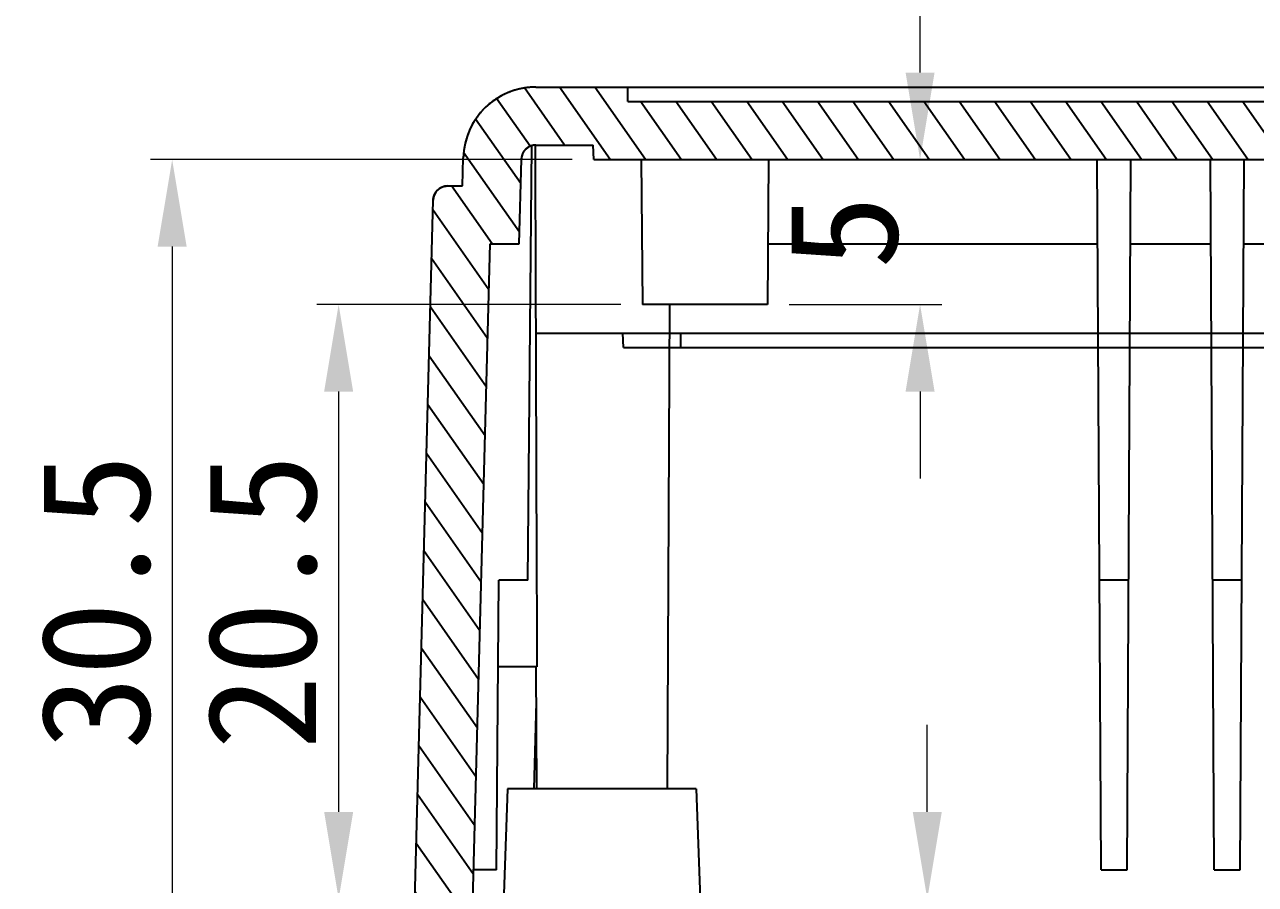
# Model space of a CAD drawing. Header units: millimetres. Extents: x 1690 to 2009, y -242 to -21.
# Drawn here: x 1718.27 to 1760.69, y -120.98 to -91.32 of the extents above; entities that cross this region are included whole.
import ezdxf

# ---------------------------------------------------------------- set-up
doc = ezdxf.new("R2010")
doc.units = ezdxf.units.MM
doc.layers.add('dim', color=3, linetype='Continuous', lineweight=9)
doc.styles.add('宋体', font='SimSun.ttf')
doc.dimstyles.new('YanXiu', dxfattribs={"dimscale": 1.5, "dimtxt": 2.5, "dimasz": 2.2, "dimexe": 0.65, "dimexo": 0.65, "dimgap": 0.5, "dimtad": 1, "dimdsep": 46, "dimtxsty": '宋体', "dimcen": 0, "dimclrd": 3, "dimclre": 3, "dimclrt": 3, "dimazin": 2, "dimtfac": 1, "dimtofl": 0, "dimtmove": 0, "dimatfit": 3, "dimfxl": 1, "dimlwd": 5, "dimlwe": 5, "dimarcsym": 0})

# ---------------------------------------------------------------- blocks, each defined once
blk = doc.blocks.new('*D10')
at = {"layer": 'Defpoints', "color": 0}
for p in [(1737.891, -95.977), (1723.358, -126.477), (1733.715, -126.477)]:
    blk.add_point(p, dxfattribs=at)
at = {"layer": 'dim', "color": 3, "lineweight": 5}
for p, q in [((1737.142, -95.977), (1722.609, -95.977)), ((1723.358, -98.977), (1723.358, -123.477)), ((1732.965, -126.477), (1722.609, -126.477))]:
    blk.add_line(p, q, dxfattribs=at)
at = {"layer": 'dim', "color": 3}
for points in [[(1722.858, -98.977), (1723.858, -98.977), (1723.358, -95.977)], [(1722.858, -123.477), (1723.858, -123.477), (1723.358, -126.477)]]:
    blk.add_solid(points, dxfattribs=at)
at = {"layer": 'dim', "color": 3, "insert": (1720.734, -111.227), "char_height": 3.75, "attachment_point": 5, "rotation": 90, "style": '宋体'}
blk.add_mtext('30.5', dxfattribs=at)
blk = doc.blocks.new('*D15')
at = {"layer": 'Defpoints', "color": 0}
for p in [(1743.87, -121.477), (1743.914, -126.477), (1749.382, -126.477)]:
    blk.add_point(p, dxfattribs=at)
at = {"layer": 'dim', "color": 3, "lineweight": 5}
for p, q in [((1749.382, -118.477), (1749.382, -115.477)), ((1744.62, -121.477), (1750.132, -121.477)), ((1744.663, -126.477), (1750.132, -126.477)), ((1749.382, -129.477), (1749.382, -132.477))]:
    blk.add_line(p, q, dxfattribs=at)
at = {"layer": 'dim', "color": 3}
for points in [[(1748.882, -118.477), (1749.882, -118.477), (1749.382, -121.477)], [(1748.882, -129.477), (1749.882, -129.477), (1749.382, -126.477)]]:
    blk.add_solid(points, dxfattribs=at)
at = {"layer": 'dim', "color": 3, "insert": (1746.758, -123.977), "char_height": 3.75, "attachment_point": 5, "rotation": 90, "style": '宋体'}
blk.add_mtext('5', dxfattribs=at)
blk = doc.blocks.new('*D16')
at = {"layer": 'Defpoints', "color": 0}
for p in [(1743.87, -95.977), (1749.134, -95.977), (1743.87, -100.977)]:
    blk.add_point(p, dxfattribs=at)
at = {"layer": 'dim', "color": 3, "lineweight": 5}
for p, q in [((1749.134, -92.977), (1749.134, -89.977)), ((1744.62, -95.977), (1749.884, -95.977)), ((1744.62, -100.977), (1749.884, -100.977)), ((1749.134, -103.977), (1749.134, -106.977))]:
    blk.add_line(p, q, dxfattribs=at)
at = {"layer": 'dim', "color": 3}
for points in [[(1748.634, -92.977), (1749.634, -92.977), (1749.134, -95.977)], [(1748.634, -103.977), (1749.634, -103.977), (1749.134, -100.977)]]:
    blk.add_solid(points, dxfattribs=at)
at = {"layer": 'dim', "color": 3, "insert": (1746.509, -98.477), "char_height": 3.75, "attachment_point": 5, "rotation": 90, "style": '宋体'}
blk.add_mtext('5', dxfattribs=at)
blk = doc.blocks.new('*D17')
at = {"layer": 'Defpoints', "color": 0}
for p in [(1739.57, -100.977), (1729.096, -121.477), (1739.57, -121.477)]:
    blk.add_point(p, dxfattribs=at)
at = {"layer": 'dim', "color": 3, "lineweight": 5}
for p, q in [((1738.82, -100.977), (1728.346, -100.977)), ((1729.096, -103.977), (1729.096, -118.477)), ((1738.82, -121.477), (1728.346, -121.477))]:
    blk.add_line(p, q, dxfattribs=at)
at = {"layer": 'dim', "color": 3}
for points in [[(1728.596, -103.977), (1729.596, -103.977), (1729.096, -100.977)], [(1728.596, -118.477), (1729.596, -118.477), (1729.096, -121.477)]]:
    blk.add_solid(points, dxfattribs=at)
at = {"layer": 'dim', "color": 3, "insert": (1726.471, -111.227), "char_height": 3.75, "attachment_point": 5, "rotation": 90, "style": '宋体'}
blk.add_mtext('20.5', dxfattribs=at)

msp = doc.modelspace()

# ---------------------------------------------------------------- hatches: boundary and pattern name
at = {"linetype": 'Continuous'}
h = msp.add_hatch(dxfattribs=at)
h.set_pattern_fill('2', color=2, angle=125, style=0, pattern_type=0)
h.set_pattern_definition([(125, (1654.1227, -270.1818), (-0.819152, -0.5735764), [])])
edge = h.paths.add_edge_path()
edge.add_line((1731.67, -123.477), (1732.471, -123.477))
edge.add_line((1731.67, -123.477), (1732.354, -97.372))
edge.add_spline(control_points=[(1732.354, -97.372), (1732.361, -97.086), (1732.567, -96.886), (1732.854, -96.886)], knot_values=[0, 0, 0, 0, 1, 1, 1, 1], weights=[1, 0.810868, 0.810868, 1], degree=3, periodic=0)
edge.add_line((1732.854, -96.886), (1733.367, -96.886))
edge.add_line((1733.367, -96.886), (1733.392, -95.912))
edge.add_spline(control_points=[(1735.891, -93.477), (1734.457, -93.477), (1733.43, -94.478), (1733.392, -95.912)], knot_values=[0, 0, 0, 0, 1, 1, 1, 1], weights=[1, 0.810868, 0.810868, 1], degree=3, periodic=0)
edge.add_line((1735.891, -93.477), (1738.891, -93.477))
edge.add_line((1738.918, -93.977), (1738.891, -93.477))
edge.add_line((1738.918, -93.977), (1806.423, -93.977))
edge.add_line((1806.423, -93.977), (1806.449, -93.477))
edge.add_line((1806.449, -93.477), (1809.449, -93.477))
edge.add_spline(control_points=[(1809.449, -93.477), (1810.883, -93.477), (1811.91, -94.478), (1811.948, -95.912)], knot_values=[0, 0, 0, 0, 1, 1, 1, 1], weights=[1, 0.810868, 0.810868, 1], degree=3, periodic=0)
edge.add_line((1811.973, -96.886), (1811.948, -95.912))
edge.add_line((1811.973, -96.886), (1812.487, -96.886))
edge.add_spline(control_points=[(1812.987, -97.372), (1812.979, -97.086), (1812.774, -96.886), (1812.487, -96.886)], knot_values=[0, 0, 0, 0, 1, 1, 1, 1], weights=[1, 0.810868, 0.810868, 1], degree=3, periodic=0)
edge.add_line((1813.67, -123.477), (1812.987, -97.372))
edge.add_line((1812.869, -123.477), (1813.67, -123.477))
edge.add_line((1812.869, -123.477), (1812.8, -125.477))
edge.add_line((1811.722, -125.477), (1812.8, -125.477))
edge.add_line((1811.722, -125.477), (1811.025, -98.886))
edge.add_line((1810.025, -98.886), (1811.025, -98.886))
edge.add_line((1810.025, -98.886), (1809.949, -95.964))
edge.add_spline(control_points=[(1809.449, -95.477), (1809.736, -95.477), (1809.941, -95.677), (1809.949, -95.964)], knot_values=[0, 0, 0, 0, 1, 1, 1, 1], weights=[1, 0.810868, 0.810868, 1], degree=3, periodic=0)
edge.add_line((1807.475, -95.477), (1809.449, -95.477))
edge.add_line((1807.449, -95.977), (1807.475, -95.477))
edge.add_line((1737.891, -95.977), (1807.449, -95.977))
edge.add_line((1737.891, -95.977), (1737.865, -95.477))
edge.add_line((1735.891, -95.477), (1737.865, -95.477))
edge.add_spline(control_points=[(1735.891, -95.477), (1735.605, -95.477), (1735.399, -95.677), (1735.392, -95.964)], knot_values=[0, 0, 0, 0, 1, 1, 1, 1], weights=[1, 0.810868, 0.810868, 1], degree=3, periodic=0)
edge.add_line((1735.315, -98.886), (1735.392, -95.964))
edge.add_line((1734.315, -98.886), (1735.315, -98.886))
edge.add_line((1733.618, -125.477), (1734.315, -98.886))
edge.add_line((1732.541, -125.477), (1733.618, -125.477))
edge.add_line((1732.471, -123.477), (1732.541, -125.477))

# ---------------------------------------------------------------- linework, layer by layer
for p, q in [((1735.891, -93.477), (1809.449, -93.477)), ((1739.067, -93.977), (1739.067, -93.477)), ((1739.067, -93.977), (1805.417, -93.977))]:
    msp.add_line(p, q)
at = {"color": 7, "linetype": 'Continuous'}
for p, q in [((1735.618, -110.477), (1735.749, -95.498)), ((1735.891, -95.477), (1737.865, -95.477)), ((1735.891, -95.477), (1737.865, -95.477)), ((1737.891, -95.977), (1737.865, -95.477)), ((1737.891, -95.977), (1737.865, -95.477)), ((1733.367, -96.886), (1733.392, -95.912)), ((1733.367, -96.886), (1733.392, -95.912)), ((1735.315, -98.886), (1735.392, -95.964)), ((1735.315, -98.886), (1735.392, -95.964)), ((1737.891, -95.977), (1807.449, -95.977)), ((1737.891, -95.977), (1807.449, -95.977)), ((1739.526, -95.977), (1739.57, -100.977)), ((1743.914, -95.977), (1743.87, -100.977)), ((1755.37, -120.477), (1755.242, -95.977)), ((1756.27, -120.477), (1756.398, -95.977)), ((1759.27, -120.477), (1759.142, -95.977)), ((1760.17, -120.477), (1760.298, -95.977)), ((1732.854, -96.886), (1733.367, -96.886)), ((1732.854, -96.886), (1733.367, -96.886)), ((1731.67, -123.477), (1732.354, -97.372)), ((1731.67, -123.477), (1732.354, -97.372)), ((1733.618, -125.477), (1734.315, -98.886)), ((1733.618, -125.477), (1734.315, -98.886)), ((1734.315, -98.886), (1735.315, -98.886)), ((1734.315, -98.886), (1735.315, -98.886)), ((1743.888, -98.886), (1755.257, -98.886)), ((1756.383, -98.886), (1759.157, -98.886)), ((1760.283, -98.886), (1770.502, -98.886)), ((1743.87, -100.977), (1739.57, -100.977)), ((1740.424, -117.677), (1740.512, -100.977)), ((1735.891, -101.96), (1809.449, -101.96)), ((1735.891, -101.96), (1738.891, -101.96)), ((1738.918, -102.46), (1738.891, -101.96)), ((1738.918, -102.46), (1738.891, -101.96)), ((1740.891, -102.46), (1740.891, -101.96)), ((1738.918, -102.46), (1806.423, -102.46)), ((1738.918, -102.46), (1806.423, -102.46)), ((1734.531, -120.477), (1734.618, -110.477)), ((1735.618, -110.477), (1734.618, -110.477)), ((1756.322, -110.477), (1755.318, -110.477)), ((1760.222, -110.477), (1759.218, -110.477)), ((1735.929, -113.477), (1734.592, -113.477)), ((1735.894, -113.477), (1735.916, -117.677)), ((1735.9, -114.688), (1735.822, -117.677)), ((1734.92, -117.677), (1734.7, -123.977)), ((1741.42, -117.677), (1734.92, -117.677)), ((1741.42, -117.677), (1741.553, -121.477)), ((1734.531, -120.477), (1733.749, -120.477)), ((1755.37, -120.477), (1756.27, -120.477)), ((1759.27, -120.477), (1760.17, -120.477))]:
    msp.add_line(p, q, dxfattribs=at)
for centre, radius in [((1735.891, -95.977), 2.5), ((1735.891, -95.977), 0.5), ((1732.854, -97.386), 0.5)]:
    msp.add_arc(centre, radius, 90, 178.5, dxfattribs=at)
msp.add_ellipse((1738.17, 59.421), major_axis=(0, 364.561), ratio=0.006982, start_param=-4.273489, end_param=-4.218263, dxfattribs=at)
for points, start_tangent, end_tangent in [([(1735.891, -93.477), (1735.864, -93.477), (1735.837, -93.478), (1735.809, -93.479), (1735.781, -93.48), (1735.754, -93.481), (1735.726, -93.483), (1735.698, -93.485), (1735.67, -93.487), (1735.642, -93.49), (1735.614, -93.493), (1735.585, -93.496), (1735.557, -93.5), (1735.529, -93.504), (1735.5, -93.508), (1735.472, -93.513), (1735.443, -93.518), (1735.414, -93.523), (1735.386, -93.529), (1735.357, -93.535), (1735.328, -93.541), (1735.3, -93.548), (1735.271, -93.555), (1735.242, -93.563), (1735.213, -93.571), (1735.185, -93.579), (1735.156, -93.588), (1735.127, -93.597), (1735.099, -93.606), (1735.07, -93.616), (1735.042, -93.626), (1735.013, -93.637), (1734.985, -93.647), (1734.956, -93.659), (1734.928, -93.67), (1734.9, -93.682), (1734.871, -93.695), (1734.843, -93.707), (1734.815, -93.721), (1734.788, -93.734), (1734.76, -93.748), (1734.732, -93.762), (1734.705, -93.777), (1734.677, -93.792), (1734.65, -93.807), (1734.623, -93.823), (1734.596, -93.839), (1734.569, -93.855), (1734.543, -93.872), (1734.517, -93.889), (1734.49, -93.907), (1734.464, -93.924), (1734.439, -93.943), (1734.413, -93.961), (1734.388, -93.98), (1734.362, -93.999), (1734.337, -94.019), (1734.313, -94.039), (1734.288, -94.059), (1734.264, -94.079), (1734.24, -94.1), (1734.216, -94.121), (1734.193, -94.143), (1734.17, -94.164), (1734.147, -94.186), (1734.124, -94.209), (1734.102, -94.231), (1734.08, -94.254), (1734.058, -94.277), (1734.037, -94.301), (1734.016, -94.324), (1733.995, -94.348), (1733.974, -94.372), (1733.954, -94.397), (1733.934, -94.422), (1733.915, -94.446), (1733.896, -94.472), (1733.877, -94.497), (1733.858, -94.522), (1733.84, -94.548), (1733.822, -94.574), (1733.805, -94.6), (1733.788, -94.626), (1733.771, -94.653), (1733.755, -94.68), (1733.739, -94.706), (1733.723, -94.733), (1733.708, -94.76), (1733.693, -94.788), (1733.678, -94.815), (1733.664, -94.842), (1733.65, -94.87), (1733.636, -94.898), (1733.623, -94.926), (1733.611, -94.954), (1733.598, -94.982), (1733.586, -95.01), (1733.575, -95.038), (1733.563, -95.066), (1733.553, -95.094), (1733.542, -95.123), (1733.532, -95.151), (1733.522, -95.179), (1733.513, -95.208), (1733.504, -95.236), (1733.495, -95.265), (1733.487, -95.293), (1733.479, -95.322), (1733.471, -95.35), (1733.464, -95.379), (1733.457, -95.408), (1733.451, -95.436), (1733.445, -95.464), (1733.439, -95.493), (1733.433, -95.521), (1733.428, -95.55), (1733.424, -95.578), (1733.419, -95.606), (1733.415, -95.634), (1733.411, -95.662), (1733.408, -95.69), (1733.405, -95.718), (1733.402, -95.746), (1733.4, -95.774), (1733.398, -95.802), (1733.396, -95.829), (1733.394, -95.857), (1733.393, -95.884), (1733.392, -95.912)], (-1, 0), (-0.026177, -0.999657)), ([(1735.891, -95.477), (1735.886, -95.477), (1735.88, -95.477), (1735.875, -95.477), (1735.869, -95.478), (1735.864, -95.478), (1735.858, -95.478), (1735.853, -95.479), (1735.847, -95.479), (1735.841, -95.48), (1735.836, -95.48), (1735.83, -95.481), (1735.825, -95.482), (1735.819, -95.482), (1735.813, -95.483), (1735.807, -95.484), (1735.802, -95.485), (1735.796, -95.486), (1735.79, -95.487), (1735.785, -95.489), (1735.779, -95.49), (1735.773, -95.491), (1735.767, -95.493), (1735.762, -95.494), (1735.756, -95.496), (1735.75, -95.498), (1735.744, -95.499), (1735.739, -95.501), (1735.733, -95.503), (1735.727, -95.505), (1735.721, -95.507), (1735.716, -95.509), (1735.71, -95.511), (1735.704, -95.513), (1735.699, -95.516), (1735.693, -95.518), (1735.687, -95.521), (1735.682, -95.523), (1735.676, -95.526), (1735.671, -95.529), (1735.665, -95.531), (1735.66, -95.534), (1735.654, -95.537), (1735.649, -95.54), (1735.643, -95.543), (1735.638, -95.546), (1735.632, -95.549), (1735.627, -95.553), (1735.622, -95.556), (1735.616, -95.56), (1735.611, -95.563), (1735.606, -95.567), (1735.601, -95.57), (1735.596, -95.574), (1735.591, -95.578), (1735.586, -95.582), (1735.581, -95.585), (1735.576, -95.589), (1735.571, -95.593), (1735.566, -95.598), (1735.561, -95.602), (1735.556, -95.606), (1735.552, -95.61), (1735.547, -95.615), (1735.543, -95.619), (1735.538, -95.623), (1735.534, -95.628), (1735.529, -95.633), (1735.525, -95.637), (1735.521, -95.642), (1735.516, -95.647), (1735.512, -95.651), (1735.508, -95.656), (1735.504, -95.661), (1735.5, -95.666), (1735.496, -95.671), (1735.492, -95.676), (1735.489, -95.681), (1735.485, -95.686), (1735.481, -95.691), (1735.478, -95.697), (1735.474, -95.702), (1735.471, -95.707), (1735.467, -95.712), (1735.464, -95.718), (1735.461, -95.723), (1735.458, -95.728), (1735.455, -95.734), (1735.452, -95.739), (1735.449, -95.745), (1735.446, -95.75), (1735.443, -95.756), (1735.44, -95.761), (1735.438, -95.767), (1735.435, -95.772), (1735.433, -95.778), (1735.43, -95.784), (1735.428, -95.789), (1735.426, -95.795), (1735.424, -95.801), (1735.422, -95.806), (1735.42, -95.812), (1735.418, -95.818), (1735.416, -95.823), (1735.414, -95.829), (1735.412, -95.835), (1735.41, -95.84), (1735.409, -95.846), (1735.407, -95.852), (1735.406, -95.858), (1735.405, -95.863), (1735.403, -95.869), (1735.402, -95.875), (1735.401, -95.88), (1735.4, -95.886), (1735.399, -95.892), (1735.398, -95.897), (1735.397, -95.903), (1735.396, -95.909), (1735.395, -95.914), (1735.395, -95.92), (1735.394, -95.925), (1735.394, -95.931), (1735.393, -95.937), (1735.393, -95.942), (1735.392, -95.948), (1735.392, -95.953), (1735.392, -95.959), (1735.392, -95.964)], (-1, 0), (-0.026177, -0.999657)), ([(1732.354, -97.372), (1732.354, -97.367), (1732.354, -97.362), (1732.354, -97.356), (1732.355, -97.35), (1732.355, -97.345), (1732.356, -97.339), (1732.356, -97.334), (1732.357, -97.328), (1732.358, -97.323), (1732.358, -97.317), (1732.359, -97.311), (1732.36, -97.306), (1732.361, -97.3), (1732.362, -97.294), (1732.363, -97.289), (1732.364, -97.283), (1732.365, -97.277), (1732.367, -97.272), (1732.368, -97.266), (1732.369, -97.26), (1732.371, -97.254), (1732.373, -97.249), (1732.374, -97.243), (1732.376, -97.237), (1732.378, -97.232), (1732.38, -97.226), (1732.382, -97.22), (1732.384, -97.215), (1732.386, -97.209), (1732.388, -97.203), (1732.39, -97.198), (1732.392, -97.192), (1732.395, -97.186), (1732.397, -97.181), (1732.4, -97.175), (1732.403, -97.17), (1732.405, -97.164), (1732.408, -97.159), (1732.411, -97.153), (1732.414, -97.148), (1732.417, -97.142), (1732.42, -97.137), (1732.423, -97.131), (1732.426, -97.126), (1732.429, -97.121), (1732.433, -97.115), (1732.436, -97.11), (1732.44, -97.105), (1732.443, -97.1), (1732.447, -97.095), (1732.451, -97.089), (1732.454, -97.084), (1732.458, -97.079), (1732.462, -97.074), (1732.466, -97.069), (1732.47, -97.065), (1732.474, -97.06), (1732.478, -97.055), (1732.483, -97.05), (1732.487, -97.046), (1732.491, -97.041), (1732.496, -97.036), (1732.5, -97.032), (1732.505, -97.027), (1732.509, -97.023), (1732.514, -97.019), (1732.519, -97.014), (1732.523, -97.01), (1732.528, -97.006), (1732.533, -97.002), (1732.538, -96.998), (1732.543, -96.994), (1732.548, -96.99), (1732.553, -96.986), (1732.558, -96.982), (1732.563, -96.979), (1732.568, -96.975), (1732.573, -96.971), (1732.579, -96.968), (1732.584, -96.965), (1732.589, -96.961), (1732.594, -96.958), (1732.6, -96.955), (1732.605, -96.952), (1732.611, -96.948), (1732.616, -96.945), (1732.622, -96.943), (1732.627, -96.94), (1732.633, -96.937), (1732.638, -96.934), (1732.644, -96.932), (1732.65, -96.929), (1732.655, -96.927), (1732.661, -96.924), (1732.666, -96.922), (1732.672, -96.92), (1732.678, -96.917), (1732.684, -96.915), (1732.689, -96.913), (1732.695, -96.911), (1732.701, -96.909), (1732.706, -96.908), (1732.712, -96.906), (1732.718, -96.904), (1732.724, -96.903), (1732.729, -96.901), (1732.735, -96.9), (1732.741, -96.898), (1732.747, -96.897), (1732.752, -96.896), (1732.758, -96.895), (1732.764, -96.894), (1732.77, -96.893), (1732.775, -96.892), (1732.781, -96.891), (1732.787, -96.89), (1732.792, -96.889), (1732.798, -96.889), (1732.804, -96.888), (1732.809, -96.888), (1732.815, -96.887), (1732.82, -96.887), (1732.826, -96.886), (1732.832, -96.886), (1732.837, -96.886), (1732.843, -96.886), (1732.848, -96.886), (1732.854, -96.886)], (0.026177, 0.999657), (1, 0))]:
    msp.add_spline(points, degree=3, dxfattribs=dict(at, start_tangent=start_tangent, end_tangent=end_tangent))

# ---------------------------------------------------------------- dimensions: what is measured, and where the dimension line sits
at = {"layer": 'dim'}
for base, p1, p2, picture, middle in [((1749.134, -95.977), (1743.87, -100.977), (1743.87, -95.977), '*D16', (1746.509, -98.477)), ((1729.096, -121.477), (1739.57, -100.977), (1739.57, -121.477), '*D17', (1726.471, -111.227)), ((1749.382, -126.477), (1743.87, -121.477), (1743.914, -126.477), '*D15', (1746.758, -123.977))]:
    dim = msp.add_linear_dim(base=base, p1=p1, p2=p2, angle=90, dimstyle='YanXiu', override={"dimasz": 2, "dimexe": 0.49975, "dimexo": 0.49975, "dimgap": 0.49975}, dxfattribs=at)
    dim.commit()
    dim.dimension.update_dxf_attribs({"geometry": picture, "text_midpoint": middle})
dim = msp.add_linear_dim(base=(1723.358, -126.477), p1=(1737.891, -95.977), p2=(1733.715, -126.477), angle=90, dimstyle='YanXiu', override={"dimasz": 2, "dimexe": 0.49975, "dimexo": 0.49975, "dimgap": 0.49975}, dxfattribs=at)
dim.commit()
dim.dimension.update_dxf_attribs({"geometry": '*D10', "text_midpoint": (1723.358, -111.227), "dimtype": 160})

doc.saveas('drawing.dxf')
